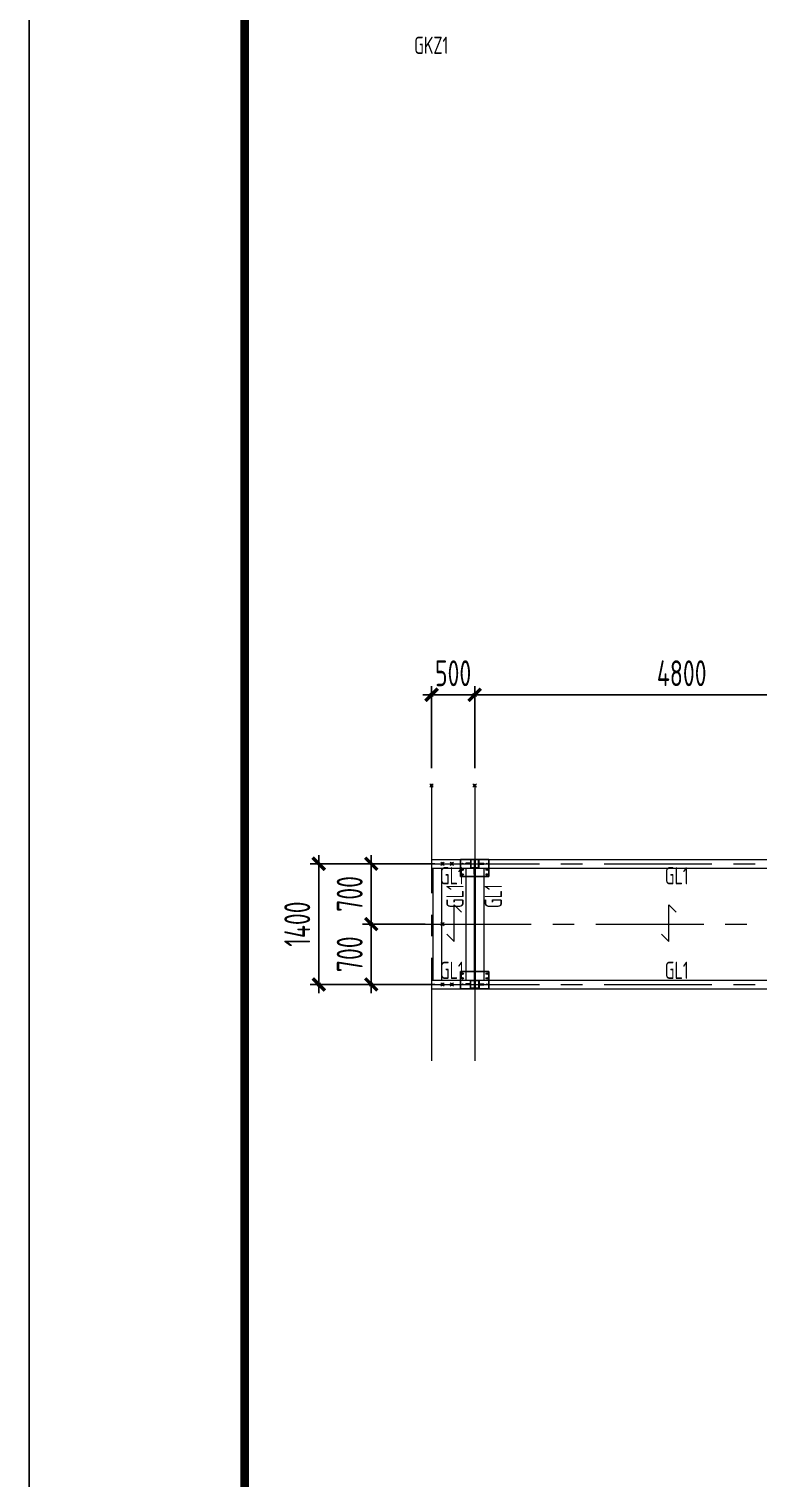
# Model space of a CAD drawing. Extents: x 498328 to 716449, y -893371 to -467753.
# Drawn here: x 526627 to 535090, y -720555 to -703734 of the extents above; entities that cross this region are included whole.
import ezdxf
from ezdxf.enums import TextEntityAlignment as Align

# ---------------------------------------------------------------- set-up
doc = ezdxf.new("R2010")
doc.units = 0
doc.header["$LTSCALE"] = 1000
doc.header["$PDMODE"] = 35
doc.header["$PDSIZE"] = 20
doc.linetypes.add('CENTER', pattern=[2, 1.25, -0.25, 0.25, -0.25])
doc.layers.get('0').update_dxf_attribs({"linetype": 'CONTINUOUS'})
for name, color, linetype in [('$0$S-STEL-BEAM-TEXT', 90, 'CONTINUOUS'), ('1轮廓实线层', 7, 'CONTINUOUS'), ('AXIS', 251, 'CENTER'), ('DIM', 3, 'CONTINUOUS'), ('DOTE', 8, 'CONTINUOUS'), ('PUB_TEXT', 7, 'CONTINUOUS'), ('PUB_TITLE', 4, 'CONTINUOUS'), ('焊缝', 1, 'CONTINUOUS'), ('设备基础', 2, 'CONTINUOUS')]:
    doc.layers.add(name, color=color, linetype=linetype)
doc.layers.add('22', color=7, linetype='CONTINUOUS', plot=False)
doc.layers.add('yichutu', color=7, linetype='CONTINUOUS', true_color=0xffffff, plot=False)
doc.layers.add('钢梁', color=141, linetype='CONTINUOUS', lineweight=18)
doc.styles.add('TSSD_DIMENSION', font='Tssdeng.shx', dxfattribs={"width": 0.7, "bigfont": 'hztxt.shx'})
doc.styles.add('TSSD_REIN', font='Tssdeng.shx', dxfattribs={"width": 0.7, "bigfont": 'hztxt.shx'})
doc.dimstyles.new('TSSD_100_100', dxfattribs={"dimtxt": 300, "dimasz": 100, "dimexe": 100, "dimexo": 200, "dimgap": 100, "dimtad": 1, "dimdec": 0, "dimzin": 0, "dimdsep": 46, "dimtxsty": 'TSSD_DIMENSION', "dimblk": 'ARCHTICK', "dimcen": 0, "dimdle": 100, "dimclrt": 7, "dimadec": 0, "dimazin": 0, "dimtfac": 1, "dimtdec": 0, "dimtix": 1, "dimtmove": 2, "dimatfit": 0, "dimldrblk": 'ARCHTICK', "dimfxl": 0, "dimtolj": 1, "dimtzin": 0, "dimarcsym": 0})
doc.dimstyles.new('TSSD_100_100$0', dxfattribs={"dimtxt": 380, "dimasz": 100, "dimexe": 100, "dimexo": 250, "dimgap": 50, "dimtad": 1, "dimdec": 0, "dimzin": 0, "dimdsep": 46, "dimtxsty": 'TSSD_DIMENSION', "dimblk": 'ARCHTICK', "dimblk1": 'ARCHTICK', "dimblk2": 'ARCHTICK', "dimsah": 1, "dimcen": 0, "dimdle": 100, "dimclrt": 7, "dimadec": 0, "dimazin": 0, "dimtfac": 1, "dimtdec": 0, "dimtix": 1, "dimtmove": 2, "dimatfit": 3, "dimldrblk": 'ARCHTICK', "dimfxl": 0, "dimtolj": 1, "dimtzin": 0, "dimarcsym": 0})

# ---------------------------------------------------------------- blocks, each defined once
blk = doc.blocks.new('_ARCHTICK')
at = {"color": 0, "const_width": 0.4}
blk.add_lwpolyline([(-0.71, -0.71), (0.71, 0.71)], dxfattribs=at)
blk = doc.blocks.new('*D41')
at = {"layer": '22', "color": 0, "transparency": 16777216}
for p in [(531530, -713418), (529987, -714818), (531530, -714818)]:
    blk.add_point(p, dxfattribs=at)
at = {"layer": 'DIM', "color": 0, "lineweight": -2, "transparency": 16777216}
for p, q in [((529987, -713318), (529987, -714918)), ((531330, -713418), (529887, -713418)), ((531330, -714818), (529887, -714818))]:
    blk.add_line(p, q, dxfattribs=at)
at = {"layer": 'DIM', "color": 0, "lineweight": -2, "transparency": 16777216, "xscale": 100, "yscale": 100, "zscale": 100}
for p, rotation in [((529987, -713418), 90), ((529987, -714818), 270)]:
    blk.add_blockref('_ARCHTICK', p, dxfattribs=dict(at, rotation=rotation))
at = {"layer": 'DIM', "color": 7, "lineweight": 20, "transparency": 16777216, "insert": (529737, -714118), "char_height": 300, "attachment_point": 5, "rotation": 90, "style": 'TSSD_DIMENSION'}
blk.add_mtext('\\A1;1400', dxfattribs=at)
blk = doc.blocks.new('*D57')
at = {"layer": '22', "color": 0, "transparency": 16777216}
for p in [(531421, -713418), (530595, -714118), (531421, -714118)]:
    blk.add_point(p, dxfattribs=at)
at = {"layer": 'DIM', "color": 0, "lineweight": -2, "transparency": 16777216}
for p, q in [((530595, -713318), (530595, -714218)), ((531221, -713418), (530495, -713418)), ((531221, -714118), (530495, -714118))]:
    blk.add_line(p, q, dxfattribs=at)
at = {"layer": 'DIM', "color": 0, "lineweight": -2, "transparency": 16777216, "xscale": 100, "yscale": 100, "zscale": 100}
for p, rotation in [((530595, -713418), 90), ((530595, -714118), 270)]:
    blk.add_blockref('_ARCHTICK', p, dxfattribs=dict(at, rotation=rotation))
at = {"layer": 'DIM', "color": 7, "lineweight": 20, "transparency": 16777216, "insert": (530345, -713768), "char_height": 300, "attachment_point": 5, "rotation": 90, "style": 'TSSD_DIMENSION'}
blk.add_mtext('\\A1;700', dxfattribs=at)
blk = doc.blocks.new('*D58')
at = {"layer": '22', "color": 0, "transparency": 16777216}
for p in [(531421, -714118), (530595, -714818), (531421, -714818)]:
    blk.add_point(p, dxfattribs=at)
at = {"layer": 'DIM', "color": 0, "lineweight": -2, "transparency": 16777216}
for p, q in [((530595, -714018), (530595, -714918)), ((531221, -714118), (530495, -714118)), ((531221, -714818), (530495, -714818))]:
    blk.add_line(p, q, dxfattribs=at)
at = {"layer": 'DIM', "color": 0, "lineweight": -2, "transparency": 16777216, "xscale": 100, "yscale": 100, "zscale": 100}
for p, rotation in [((530595, -714118), 90), ((530595, -714818), 270)]:
    blk.add_blockref('_ARCHTICK', p, dxfattribs=dict(at, rotation=rotation))
at = {"layer": 'DIM', "color": 7, "lineweight": 20, "transparency": 16777216, "insert": (530345, -714468), "char_height": 300, "attachment_point": 5, "rotation": 90, "style": 'TSSD_DIMENSION'}
blk.add_mtext('\\A1;700', dxfattribs=at)
blk = doc.blocks.new('yct-841-594-84100-59400-100-1000.0')
at = {"layer": 'yichutu', "color": 7, "true_color": 0xffffff}
blk.add_lwpolyline([(0, 0), (0, 59400), (84100, 59400), (84100, 0)], close=True, dxfattribs=at)
blk = doc.blocks.new('*D444')
at = {"layer": '22', "color": 0, "transparency": 16777216}
for p in [(531794, -711458), (531794, -712509), (536594, -712509)]:
    blk.add_point(p, dxfattribs=at)
at = {"layer": 'DIM', "color": 0, "lineweight": -2, "transparency": 16777216}
for p, q in [((531794, -712309), (531794, -711358)), ((536594, -712309), (536594, -711358)), ((536694, -711458), (531694, -711458))]:
    blk.add_line(p, q, dxfattribs=at)
at = {"layer": 'DIM', "color": 0, "lineweight": -2, "transparency": 16777216, "xscale": 100, "yscale": 100, "zscale": 100, "rotation": 180}
blk.add_blockref('_ARCHTICK', (531794, -711458), dxfattribs=at)
at = {"layer": 'DIM', "color": 0, "lineweight": -2, "transparency": 16777216, "xscale": 100, "yscale": 100, "zscale": 100}
blk.add_blockref('_ARCHTICK', (536594, -711458), dxfattribs=at)
at = {"layer": 'DIM', "color": 7, "lineweight": 20, "transparency": 16777216, "insert": (534194, -711208), "char_height": 300, "attachment_point": 5, "style": 'TSSD_DIMENSION'}
blk.add_mtext('\\A1;4800', dxfattribs=at)
blk = doc.blocks.new('*D446')
at = {"layer": '22', "color": 0, "transparency": 16777216}
for p in [(531294, -711458), (531294, -712509), (531794, -712509)]:
    blk.add_point(p, dxfattribs=at)
at = {"layer": 'DIM', "color": 0, "lineweight": -2, "transparency": 16777216}
for p, q in [((531294, -712309), (531294, -711358)), ((531794, -712309), (531794, -711358)), ((531294, -711458), (531194, -711458)), ((531794, -711458), (531294, -711458)), ((531794, -711458), (531894, -711458))]:
    blk.add_line(p, q, dxfattribs=at)
at = {"layer": 'DIM', "color": 0, "lineweight": -2, "transparency": 16777216, "xscale": 100, "yscale": 100, "zscale": 100}
blk.add_blockref('_ARCHTICK', (531294, -711458), dxfattribs=at)
at = {"layer": 'DIM', "color": 0, "lineweight": -2, "transparency": 16777216, "xscale": 100, "yscale": 100, "zscale": 100, "rotation": 180}
blk.add_blockref('_ARCHTICK', (531794, -711458), dxfattribs=at)
at = {"layer": 'DIM', "color": 7, "lineweight": 20, "transparency": 16777216, "insert": (531544, -711208), "char_height": 300, "attachment_point": 5, "style": 'TSSD_DIMENSION'}
blk.add_mtext('\\A1;500', dxfattribs=at)

msp = doc.modelspace()

# ---------------------------------------------------------------- linework, layer by layer
at = {"layer": '$0$S-STEL-BEAM-TEXT', "lineweight": 0}
for points in [[(531470.5, -714233.3), (531556.1, -714318.9), (531556.1, -713895.9), (531641.8, -713981.6)], [(533959.9, -714233.3), (534045.6, -714318.9), (534045.6, -713895.9), (534131.3, -713981.6)]]:
    msp.add_lwpolyline(points, dxfattribs=at)
at = {"layer": '1轮廓实线层', "lineweight": 20, "ltscale": 5}
for p, q in [((531294.5, -713367.5), (579573, -713367.5)), ((531294.5, -713467.5), (579573, -713467.5)), ((531294.5, -714767.5), (550839.5, -714767.5)), ((531294.5, -714867.5), (550839.5, -714867.5)), ((531294.5, -714867.5), (550839.5, -714867.5))]:
    msp.add_line(p, q, dxfattribs=at)
at = {"layer": '1轮廓实线层', "color": 4, "lineweight": 20}
for p, q in [((531744.5, -713412.6), (531689.5, -713412.6)), ((531689.5, -713422.6), (531689.5, -713412.6)), ((531744.5, -713422.6), (531689.5, -713422.6)), ((531789.5, -713537.5), (531789.5, -713467.5)), ((531789.5, -713537.5), (531799.5, -713537.5)), ((531799.5, -713537.5), (531799.5, -713467.5)), ((531844.5, -713412.6), (531899.5, -713412.6)), ((531844.5, -713422.6), (531899.5, -713422.6)), ((531899.5, -713422.6), (531899.5, -713412.6)), ((531789.5, -714697.5), (531789.5, -714767.5)), ((531789.5, -714697.5), (531799.5, -714697.5)), ((531799.5, -714697.5), (531799.5, -714767.5)), ((531744.5, -714812.5), (531689.5, -714812.5)), ((531689.5, -714822.5), (531689.5, -714812.5)), ((531744.5, -714822.5), (531689.5, -714822.5)), ((531844.5, -714812.5), (531899.5, -714812.5)), ((531844.5, -714822.5), (531899.5, -714822.5)), ((531899.5, -714822.5), (531899.5, -714812.5))]:
    msp.add_line(p, q, dxfattribs=at)
for points in [[(531844.5, -713467.5), (531844.5, -713367.5), (531744.5, -713367.5), (531744.5, -713467.5)], [(531839.5, -713462.5), (531839.5, -713372.5), (531749.5, -713372.5), (531749.5, -713462.5)], [(531844.5, -714767.5), (531844.5, -714867.5), (531744.5, -714867.5), (531744.5, -714767.5)], [(531839.5, -714772.5), (531839.5, -714862.5), (531749.5, -714862.5), (531749.5, -714772.5)]]:
    msp.add_lwpolyline(points, close=True, dxfattribs=at)
for centre, radius in [((531654.5, -713487.5), 8.75), ((531654.5, -713542.5), 8.75), ((531654.5, -713417.5), 6), ((531934.5, -713487.5), 8.75), ((531934.5, -713542.5), 8.75), ((531934.5, -713417.5), 6), ((531654.5, -714692.5), 8.75), ((531934.5, -714692.5), 8.75), ((531654.5, -714747.5), 8.75), ((531654.5, -714817.5), 6), ((531934.5, -714747.5), 8.75), ((531934.5, -714817.5), 6)]:
    msp.add_circle(centre, radius, dxfattribs=at)
at = {"layer": 'AXIS', "lineweight": 20}
for p, q in [((531294.5, -712509.1), (531294.5, -715706)), ((531794.5, -712509.1), (531794.5, -715706)), ((531294.5, -713417.5), (581282.6, -713417.5)), ((531198.9, -714117.6), (545544.5, -714117.6)), ((531294.5, -714817.5), (581282.6, -714817.5))]:
    msp.add_line(p, q, dxfattribs=at)
at = {"layer": 'DOTE', "color": 6, "const_width": 5}
msp.add_lwpolyline([(531009.2, -714750.2), (531009.2, -714750.2)], dxfattribs=at)
at = {"layer": 'PUB_TITLE'}
msp.add_lwpolyline([(526627.4, -751130.4), (610727.4, -751130.4), (610727.4, -691730.4), (526627.4, -691730.4)], close=True, dxfattribs=at)
at = {"layer": 'PUB_TITLE', "const_width": 100}
msp.add_lwpolyline([(529127.4, -750130.4), (609727.4, -750130.4), (609727.4, -692730.4), (529127.4, -692730.4)], close=True, dxfattribs=at)
at = {"layer": '焊缝', "color": 2}
for p, q in [((531629.5, -713567.5), (531629.5, -713367.5)), ((531959.5, -713367.5), (531629.5, -713367.5)), ((531959.5, -713567.5), (531959.5, -713367.5)), ((531629.5, -713567.5), (531959.5, -713567.5)), ((531629.5, -714667.5), (531629.5, -714867.5)), ((531629.5, -714667.5), (531959.5, -714667.5)), ((531959.5, -714667.5), (531959.5, -714867.5)), ((531959.5, -714867.5), (531629.5, -714867.5))]:
    msp.add_line(p, q, dxfattribs=at)
at = {"layer": '设备基础', "color": 0, "lineweight": 20}
for p, q in [((531789.5, -713367.5), (531789.5, -714867.5)), ((531799.5, -713367.5), (531799.5, -714867.9)), ((531308.6, -713467.5), (531308.6, -714767.5)), ((531408.6, -713467.5), (531408.6, -714767.5)), ((531689.5, -713467.5), (531689.5, -714767.5)), ((531899.5, -713467.5), (531899.5, -714767.5)), ((531799.5, -714867.5), (531799.5, -714867.9))]:
    msp.add_line(p, q, dxfattribs=at)
at = {"layer": '钢梁'}
for p, q in [((531294.5, -713367.5), (531294.5, -713467.5)), ((531294.5, -714767.5), (531294.5, -714867.5))]:
    msp.add_line(p, q, dxfattribs=at)

# ---------------------------------------------------------------- block references
at = {"layer": 'yichutu'}
msp.add_blockref('yct-841-594-84100-59400-100-1000.0', (526627.4, -751130.4), dxfattribs=at)

# ---------------------------------------------------------------- texts
at = {"layer": 'PUB_TEXT', "lineweight": 15, "style": 'TSSD_REIN', "width": 0.7}
msp.add_text('GKZ1', height=200, dxfattribs=at).set_placement((531290, -704083.1), align=Align.BOTTOM_CENTER)
for p in [(531390.5, -713657.4), (533997.5, -713657.4), (531390.5, -714754.5), (533997.5, -714754.5)]:
    msp.add_text('GL1', height=200, dxfattribs=at).set_placement(p)
for p in [(531665.3, -713932.8), (532110.5, -713932.8)]:
    msp.add_text('GL1', height=200, rotation=90, dxfattribs=at).set_placement(p)

# ---------------------------------------------------------------- dimensions: what is measured, and where the dimension line sits
at = {"layer": 'DIM', "lineweight": 20}
for base, p1, p2, picture, middle in [((531294.5, -711458.1), (531794.5, -712509.1), (531294.5, -712509.1), '*D446', (531544.5, -711208.1)), ((531794.5, -711458.1), (536594.5, -712509.1), (531794.5, -712509.1), '*D444', (534194.5, -711208.1))]:
    dim = msp.add_linear_dim(base=base, p1=p1, p2=p2, dimstyle='TSSD_100_100$0', override={"dimtxt": 300, "dimexo": 200, "dimgap": 100, "dimsah": 0, "dimatfit": 0}, dxfattribs=at)
    dim.commit()
    dim.dimension.update_dxf_attribs({"geometry": picture, "text_midpoint": middle})
dim = msp.add_linear_dim(base=(529987.1, -714817.5), p1=(531530.4, -713417.5), p2=(531530.4, -714817.5), angle=270, dimstyle='TSSD_100_100', dxfattribs=at)
dim.commit()
dim.dimension.update_dxf_attribs({"geometry": '*D41', "text_midpoint": (529737.1, -714117.5)})
for p1, p2, picture, middle in [((531421.2, -713417.5), (531421.2, -714117.6), '*D57', (530345.1, -713767.5)), ((531421.2, -714117.6), (531421.2, -714817.5), '*D58', (530345.1, -714467.5))]:
    dim = msp.add_aligned_dim(p1=p1, p2=p2, distance=-826.2, dimstyle='TSSD_100_100$0', override={"dimtxt": 300, "dimexo": 200, "dimgap": 100, "dimsah": 0, "dimatfit": 0}, dxfattribs=at)
    dim.commit()
    dim.dimension.update_dxf_attribs({"geometry": picture, "text_midpoint": middle})

doc.saveas('drawing.dxf')
